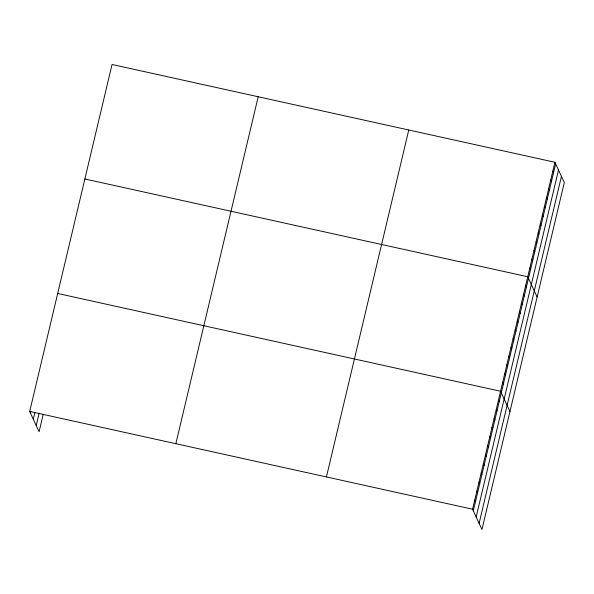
<?xml version="1.0" encoding="UTF-8"?>
<svg xmlns="http://www.w3.org/2000/svg" width="594" height="594" viewBox="0 0 594 594"><rect width="100%" height="100%" fill="white"/><g stroke="black" fill="none" stroke-linecap="round" stroke-linejoin="round"><path stroke-width="0.89" d="M43.191 414.404L39.078 431.734L29.7 411.434L112.043 64.486L554.922 162.266L564.3 182.566L481.957 529.514L472.579 509.214L554.922 162.266M30.428 413.001L30.821 411.352M33.279 419.186L34.846 412.585M36.227 425.549L39.159 413.179M175.846 443.703L258.19 96.755M326.425 476.945L408.769 130.004M473.307 510.788L555.65 163.84M476.158 516.966L558.501 170.018M479.106 523.336L561.441 176.388M84.868 178.98L527.747 276.759L537.125 297.059M57.7 293.473L500.571 391.253L509.956 411.553M29.7 411.434L472.579 509.214M552.828 171.079L553.556 172.646M550.742 179.885L551.47 181.452M548.648 188.692L549.376 190.266M546.562 197.498L547.289 199.072M544.468 206.304L545.195 207.878M542.381 215.11L543.109 216.684M540.288 223.916L541.015 225.49M538.201 232.729L538.929 234.296M536.107 241.535L536.835 243.102M534.021 250.341L534.741 251.915M531.927 259.147L532.655 260.721M529.841 267.953L530.561 269.528M525.66 285.566L526.381 287.14M523.566 294.379L524.294 295.946M521.48 303.185L522.2 304.752M519.386 311.991L520.114 313.565M517.3 320.797L518.02 322.371M515.206 329.603L515.934 331.177M513.119 338.409L513.84 339.983M511.026 347.215L511.753 348.789M508.932 356.021L509.659 357.595M506.845 364.835L507.573 366.401M504.752 373.641L505.479 375.208M502.665 382.447L503.393 384.021M498.418 400.326L499.146 401.9M496.265 409.4L496.992 410.974M494.111 418.473L494.839 420.047M491.958 427.546L492.686 429.12M489.805 436.62L490.533 438.194M487.652 445.7L488.379 447.267M485.498 454.774L486.226 456.341M483.345 463.847L484.073 465.414M481.192 472.921L481.92 474.487M479.039 481.994L479.766 483.568M476.885 491.067L477.613 492.641M474.732 500.141L475.46 501.715"/></g></svg>
